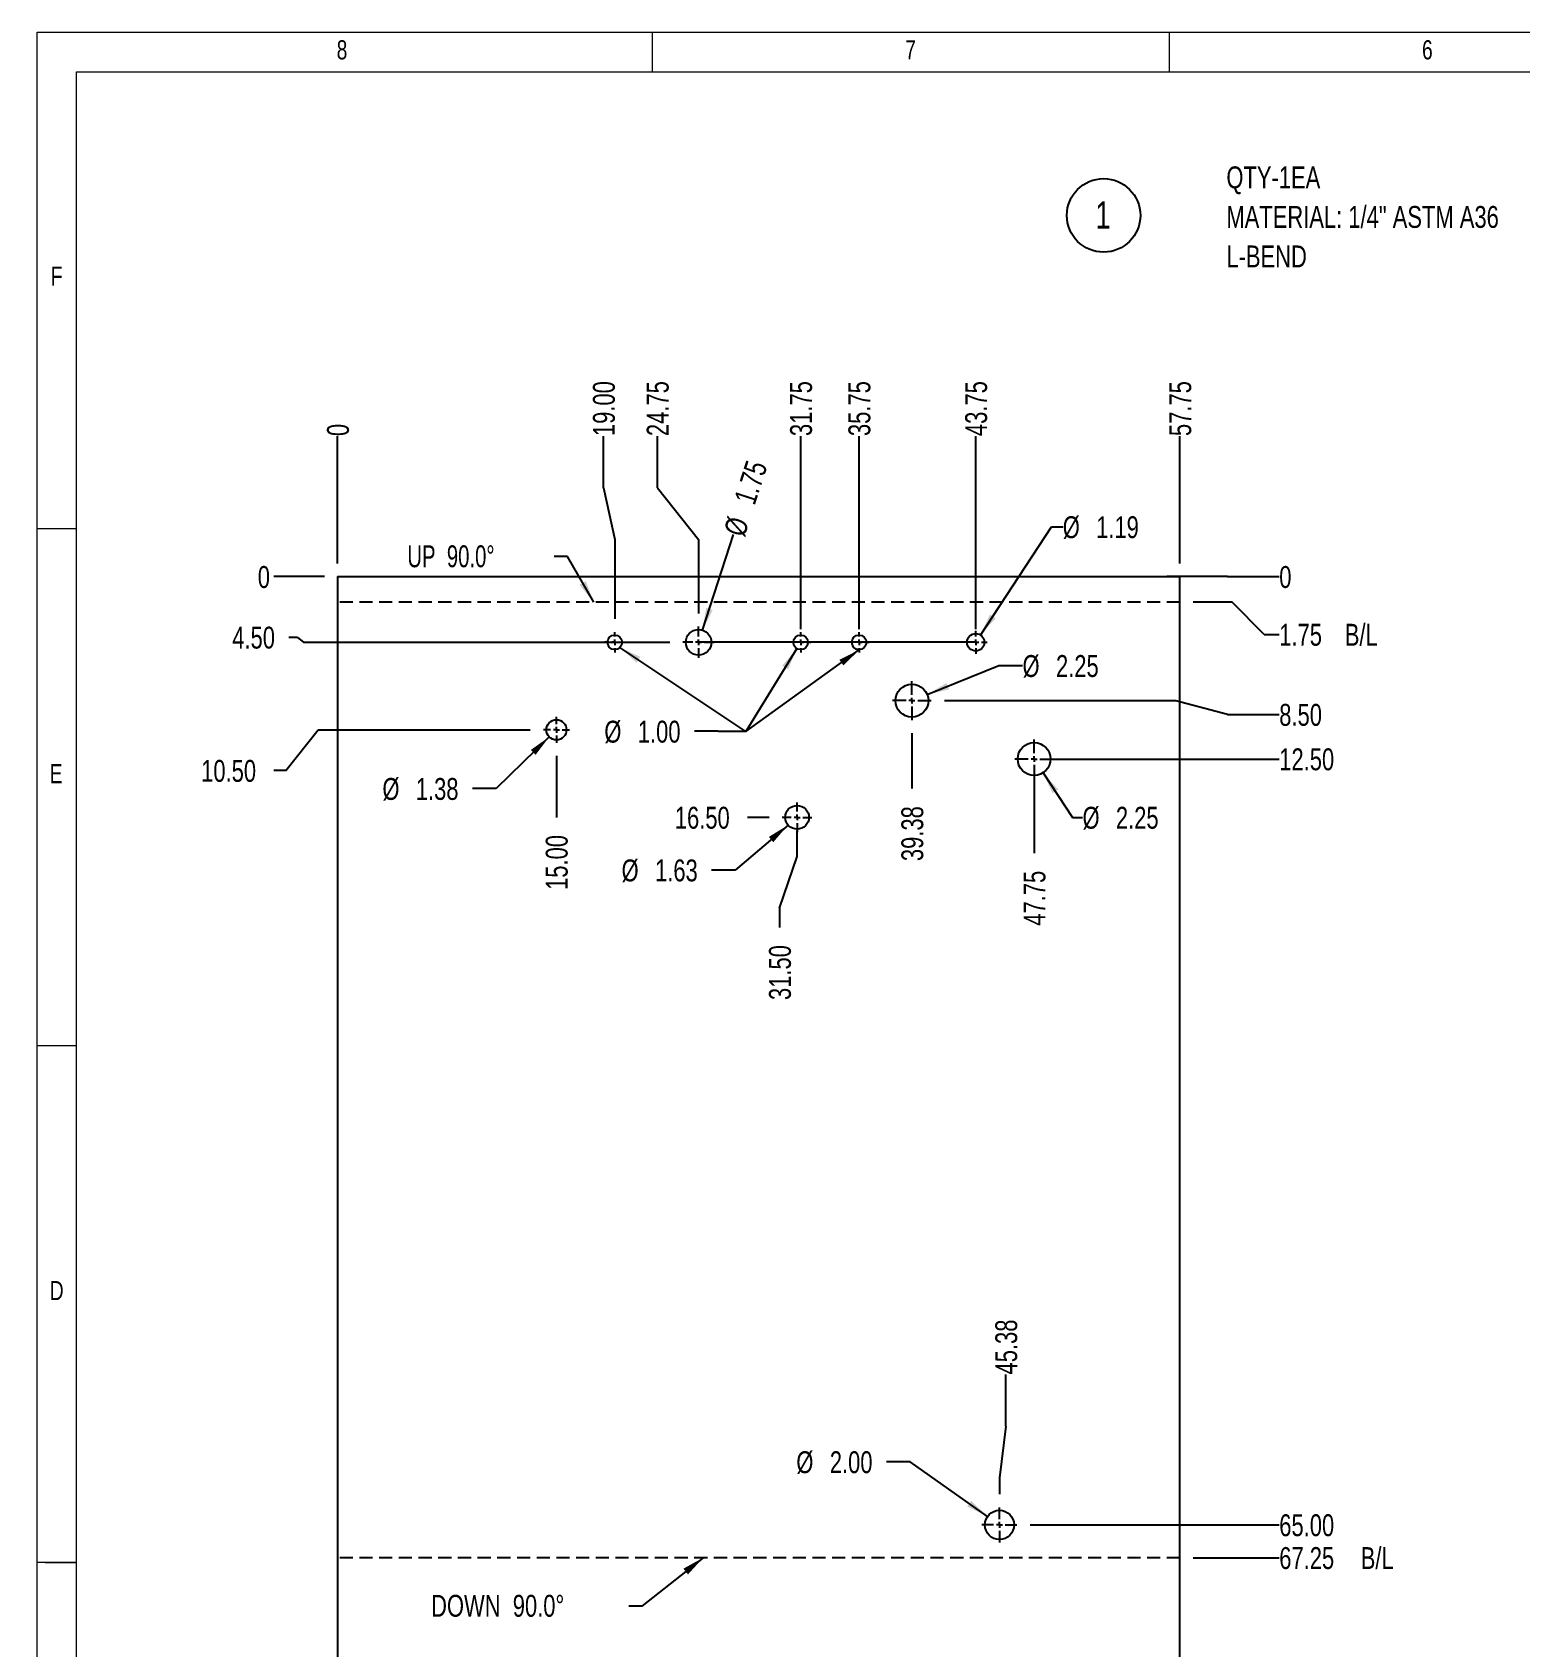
# Model space of a CAD drawing. Header units: inches. Extents: x 0 to 529, y 0 to 374.
# Drawn here: x 0 to 181.4, y 176.7 to 373.6 of the extents above; entities that cross this region are included whole.
import ezdxf

# ---------------------------------------------------------------- set-up
doc = ezdxf.new("R2010")
doc.units = ezdxf.units.IN
doc.header["$LTSCALE"] = 32
doc.header["$MEASUREMENT"] = 0
doc.linetypes.add('HIDDEN', pattern=[0.075, 0.05, -0.025])
doc.layers.add('FORMAT', color=7, linetype='Continuous')
doc.styles.add('SLDTEXTSTYLE0', font='TXT', dxfattribs={"width": 0.75})
doc.styles.add('SLDTEXTSTYLE2', font='TXT', dxfattribs={"width": 0.694444})
doc.dimstyles.new('SLDDIMSTYLE0', dxfattribs={"dimtxt": 2.71875, "dimasz": 2.71875, "dimexe": 0, "dimexo": 0.0625, "dimgap": 0.679688, "dimtad": 0, "dimtih": 1, "dimtoh": 1, "dimdec": 0, "dimlfac": 0.5625, "dimrnd": 1e-09, "dimdsep": 46, "dimtxsty": 'SLDTEXTSTYLE0', "dimblk1": 'NONE', "dimblk2": 'NONE', "dimsah": 1, "dimcen": 0.09, "dimadec": 0, "dimazin": 2, "dimtfac": 1, "dimtdec": 0, "dimtofl": 0, "dimtmove": 0, "dimatfit": 3, "dimldrblk": 'NONE', "dimfxl": 0, "dimfrac": 2, "dimtolj": 1, "dimtzin": 12, "dimarcsym": 0})
doc.dimstyles.new('SLDDIMSTYLE1', dxfattribs={"dimtxt": 2.71875, "dimasz": 2.71875, "dimexe": 0, "dimexo": 0.0625, "dimgap": 0.679688, "dimtad": 0, "dimtih": 1, "dimtoh": 1, "dimlfac": 0.5625, "dimrnd": 1e-09, "dimzin": 12, "dimdsep": 46, "dimtxsty": 'SLDTEXTSTYLE0', "dimblk1": 'NONE', "dimblk2": 'NONE', "dimsah": 1, "dimcen": 0.09, "dimadec": 0, "dimazin": 3, "dimtfac": 1, "dimtofl": 0, "dimtmove": 0, "dimatfit": 3, "dimldrblk": 'NONE', "dimfxl": 0, "dimfrac": 2, "dimtolj": 1, "dimtzin": 12, "dimarcsym": 0})
doc.dimstyles.new('SLDDIMSTYLE2', dxfattribs={"dimtxt": 2.71875, "dimasz": 2.71875, "dimexe": 0, "dimexo": 0.0625, "dimgap": 0.679688, "dimtad": 0, "dimtih": 1, "dimtoh": 1, "dimlfac": 0.5625, "dimrnd": 1e-09, "dimzin": 4, "dimdsep": 46, "dimtxsty": 'SLDTEXTSTYLE0', "dimblk1": 'NONE', "dimblk2": 'NONE', "dimsah": 1, "dimcen": 0.09, "dimadec": 0, "dimazin": 1, "dimtfac": 1, "dimtofl": 0, "dimtmove": 0, "dimatfit": 3, "dimldrblk": 'NONE', "dimfxl": 0, "dimfrac": 2, "dimtolj": 1, "dimtzin": 12, "dimarcsym": 0})
doc.dimstyles.new('SLDDIMSTYLE3', dxfattribs={"dimtxt": 2.71875, "dimasz": 2.71875, "dimexe": 0, "dimexo": 0.0625, "dimgap": 0.679688, "dimtad": 0, "dimtih": 1, "dimtoh": 1, "dimlfac": 0.5625, "dimrnd": 1e-09, "dimzin": 12, "dimdsep": 46, "dimtxsty": 'SLDTEXTSTYLE0', "dimblk1": 'NONE', "dimblk2": 'NONE', "dimsah": 1, "dimcen": 0.09, "dimadec": 0, "dimazin": 3, "dimtfac": 1, "dimtofl": 0, "dimtmove": 0, "dimatfit": 3, "dimldrblk": 'NONE', "dimfxl": 0, "dimfrac": 2, "dimtolj": 1, "dimtzin": 12, "dimarcsym": 0})
doc.dimstyles.new('SLDDIMSTYLE4', dxfattribs={"dimtxt": 2.71875, "dimasz": 2.71875, "dimexe": 0, "dimexo": 0.0625, "dimgap": 0.679688, "dimtad": 0, "dimtih": 1, "dimtoh": 1, "dimlfac": 0.5625, "dimrnd": 1e-09, "dimzin": 12, "dimdsep": 46, "dimtxsty": 'SLDTEXTSTYLE0', "dimsah": 1, "dimcen": 0, "dimadec": 0, "dimazin": 3, "dimtfac": 1, "dimtofl": 0, "dimtmove": 0, "dimatfit": 3, "dimfxl": 0, "dimfrac": 2, "dimtolj": 1, "dimtzin": 12, "dimarcsym": 0})
doc.dimstyles.new('SLDDIMSTYLE5', dxfattribs={"dimtxt": 2.71875, "dimasz": 2.71875, "dimexe": 0, "dimexo": 0.0625, "dimgap": 0.679688, "dimtad": 0, "dimlfac": 0.5625, "dimrnd": 1e-09, "dimzin": 12, "dimdsep": 46, "dimtxsty": 'SLDTEXTSTYLE0', "dimsah": 1, "dimcen": 0, "dimadec": 0, "dimazin": 3, "dimtfac": 1, "dimtofl": 0, "dimtmove": 0, "dimatfit": 3, "dimfxl": 0, "dimfrac": 2, "dimtolj": 1, "dimtzin": 12, "dimarcsym": 0})
doc.dimstyles.new('SLDDIMSTYLE6', dxfattribs={"dimtxt": 2.71875, "dimasz": 2.71875, "dimexe": 0, "dimexo": 0.0625, "dimgap": 0.679688, "dimtad": 0, "dimtih": 1, "dimtoh": 1, "dimlfac": 0.5625, "dimrnd": 1e-09, "dimzin": 4, "dimdsep": 46, "dimtxsty": 'SLDTEXTSTYLE0', "dimsah": 1, "dimcen": 0, "dimadec": 0, "dimazin": 1, "dimtfac": 1, "dimtofl": 0, "dimtmove": 0, "dimatfit": 3, "dimfxl": 0, "dimfrac": 2, "dimtolj": 1, "dimtzin": 12, "dimarcsym": 0})
doc.dimstyles.new('SLDDIMSTYLE7', dxfattribs={"dimtxt": 2.71875, "dimasz": 2.71875, "dimexe": 0, "dimexo": 0.0625, "dimgap": 0.679688, "dimtad": 0, "dimtih": 1, "dimtoh": 1, "dimlfac": 0.5625, "dimrnd": 1e-09, "dimzin": 4, "dimdsep": 46, "dimtxsty": 'SLDTEXTSTYLE0', "dimblk1": 'NONE', "dimblk2": 'NONE', "dimsah": 1, "dimcen": 0, "dimadec": 0, "dimazin": 1, "dimtfac": 1, "dimtofl": 0, "dimtmove": 0, "dimatfit": 3, "dimldrblk": 'NONE', "dimfxl": 0, "dimfrac": 2, "dimtolj": 1, "dimtzin": 12, "dimarcsym": 0})
doc.dimstyles.new('SLDDIMSTYLE8', dxfattribs={"dimtxt": 2.71875, "dimasz": 2.71875, "dimexe": 0, "dimexo": 0.0625, "dimgap": 0.679688, "dimtad": 0, "dimtih": 1, "dimtoh": 1, "dimlfac": 0.5625, "dimrnd": 1e-09, "dimzin": 12, "dimdsep": 46, "dimtxsty": 'SLDTEXTSTYLE0', "dimsah": 1, "dimcen": 0, "dimadec": 0, "dimazin": 3, "dimtfac": 1, "dimtofl": 0, "dimtmove": 0, "dimatfit": 3, "dimfxl": 0, "dimfrac": 2, "dimtolj": 1, "dimtzin": 12, "dimarcsym": 0})
doc.dimstyles.new('SLDDIMSTYLE9', dxfattribs={"dimtxt": 0.18, "dimasz": 2.71875, "dimexe": 0, "dimexo": 0.0625, "dimgap": 0, "dimtad": 0, "dimtih": 1, "dimtoh": 1, "dimdec": 0, "dimrnd": 1e-09, "dimzin": 0, "dimdsep": 46, "dimtxsty": 'Standard', "dimsah": 1, "dimcen": 0.09, "dimadec": 0, "dimazin": 0, "dimtfac": 2.71875, "dimtdec": 0, "dimtofl": 0, "dimtmove": 0, "dimatfit": 3, "dimfxl": 0, "dimfrac": 2, "dimtolj": 1, "dimtzin": 0, "dimarcsym": 0})

# ---------------------------------------------------------------- blocks, each defined once
blk = doc.blocks.new('Drawing View45')
at = {"color": 7, "linetype": 'Continuous', "lineweight": 25}
for p, q in [((0, 182), (102.67, 182)), ((0, 182), (0, 0)), ((102.67, 0), (102.67, 182)), ((0, 0), (102.67, 0))]:
    blk.add_line(p, q, dxfattribs=at)
for centre, radius in [((44, 174), 1.56), ((33.78, 174), 0.889), ((56.44, 174), 0.889), ((63.56, 174), 0.889), ((77.78, 174), 1.06), ((70, 166.89), 2), ((26.67, 163.33), 1.23), ((84.89, 159.78), 2), ((56, 152.67), 1.45), ((80.67, 66.44), 1.78)]:
    blk.add_circle(centre, radius, dxfattribs=at)
blk = doc.blocks.new('_D')
at = {"layer": 'FORMAT'}
for p, q in [((139.38, 307.24), (138.28, 307.24)), ((145.68, 307.24), (139.38, 307.24)), ((145.68, 307.24), (151.98, 307.24))]:
    blk.add_line(p, q, dxfattribs=at)
at = {"layer": 'FORMAT', "insert": (151.98, 308.53), "char_height": 2.67, "attachment_point": 1, "style": 'SLDTEXTSTYLE0'}
blk.add_mtext('0', dxfattribs=at)
blk = doc.blocks.new('_None')
blk = doc.blocks.new('_D_1')
at = {"layer": 'FORMAT'}
for p, q in [((146.23, 304.12), (141.48, 304.12)), ((150.14, 300.2), (146.23, 304.12)), ((150.14, 300.2), (151.98, 300.2))]:
    blk.add_line(p, q, dxfattribs=at)
at = {"layer": 'FORMAT', "char_height": 2.667, "attachment_point": 1, "style": 'SLDTEXTSTYLE0'}
for s, insert in [('1.75', (151.98, 301.49)), ('B/L', (159.97, 301.49))]:
    blk.add_mtext(s, dxfattribs=dict(at, insert=insert))
blk = doc.blocks.new('_D_2')
at = {"layer": 'FORMAT'}
blk.add_line((123.7, 285.01), (151.98, 285.01), dxfattribs=at)
at = {"layer": 'FORMAT', "insert": (151.98, 286.31), "char_height": 2.667, "attachment_point": 1, "style": 'SLDTEXTSTYLE0'}
blk.add_mtext('12.50', dxfattribs=at)
blk = doc.blocks.new('_D_3')
at = {"layer": 'FORMAT'}
blk.add_line((141.48, 187.68), (151.98, 187.68), dxfattribs=at)
at = {"layer": 'FORMAT', "char_height": 2.667, "attachment_point": 1, "style": 'SLDTEXTSTYLE0'}
for s, insert in [('67.25', (151.98, 188.97)), ('B/L', (161.91, 188.97))]:
    blk.add_mtext(s, dxfattribs=dict(at, insert=insert))
blk = doc.blocks.new('_D_4')
at = {"layer": 'FORMAT'}
blk.add_line((141.48, 125.24), (151.98, 125.24), dxfattribs=at)
at = {"layer": 'FORMAT', "insert": (151.98, 126.53), "char_height": 2.667, "attachment_point": 1, "style": 'SLDTEXTSTYLE0'}
blk.add_mtext('102.38', dxfattribs=at)
blk = doc.blocks.new('_D_5')
at = {"layer": 'FORMAT'}
blk.add_line((35.61, 307.24), (29.42, 307.24), dxfattribs=at)
at = {"layer": 'FORMAT', "insert": (27.48, 308.53), "char_height": 2.67, "attachment_point": 1, "style": 'SLDTEXTSTYLE0'}
blk.add_mtext('0', dxfattribs=at)
blk = doc.blocks.new('_D_6')
at = {"layer": 'FORMAT'}
for p, q in [((32.32, 299.84), (31.27, 299.84)), ((32.32, 299.84), (33.04, 299.24)), ((33.04, 299.24), (77.7, 299.24))]:
    blk.add_line(p, q, dxfattribs=at)
at = {"layer": 'FORMAT', "insert": (24.37, 301.14), "char_height": 2.667, "attachment_point": 1, "style": 'SLDTEXTSTYLE0'}
blk.add_mtext('4.50', dxfattribs=at)
blk = doc.blocks.new('_D_7')
at = {"layer": 'FORMAT'}
for p, q in [((139.38, 292.12), (111.17, 292.12)), ((145.68, 290.44), (139.38, 292.12)), ((145.68, 290.44), (151.98, 290.44))]:
    blk.add_line(p, q, dxfattribs=at)
at = {"layer": 'FORMAT', "insert": (151.98, 291.73), "char_height": 2.667, "attachment_point": 1, "style": 'SLDTEXTSTYLE0'}
blk.add_mtext('8.50', dxfattribs=at)
blk = doc.blocks.new('_D_8')
at = {"layer": 'FORMAT'}
for p, q in [((30.92, 283.61), (34.83, 288.57)), ((34.83, 288.57), (60.69, 288.57)), ((30.92, 283.61), (29.42, 283.61))]:
    blk.add_line(p, q, dxfattribs=at)
at = {"layer": 'FORMAT', "insert": (20.58, 284.9), "char_height": 2.667, "attachment_point": 1, "style": 'SLDTEXTSTYLE0'}
blk.add_mtext('10.50', dxfattribs=at)
blk = doc.blocks.new('_D_9')
at = {"layer": 'FORMAT'}
blk.add_line((89.81, 277.9), (87.15, 277.9), dxfattribs=at)
at = {"layer": 'FORMAT', "insert": (78.31, 279.19), "char_height": 2.667, "attachment_point": 1, "style": 'SLDTEXTSTYLE0'}
blk.add_mtext('16.50', dxfattribs=at)
blk = doc.blocks.new('_D_10')
at = {"layer": 'FORMAT'}
blk.add_line((121.61, 191.68), (151.98, 191.68), dxfattribs=at)
at = {"layer": 'FORMAT', "insert": (151.98, 192.97), "char_height": 2.667, "attachment_point": 1, "style": 'SLDTEXTSTYLE0'}
blk.add_mtext('65.00', dxfattribs=at)
blk = doc.blocks.new('_D_11')
at = {"layer": 'FORMAT'}
blk.add_line((37.21, 308.84), (37.21, 324.37), dxfattribs=at)
at = {"layer": 'FORMAT', "insert": (35.92, 324.37), "char_height": 2.67, "attachment_point": 1, "rotation": 90, "style": 'SLDTEXTSTYLE0'}
blk.add_mtext('0', dxfattribs=at)
blk = doc.blocks.new('_D_12')
at = {"layer": 'FORMAT'}
blk.add_line((63.88, 285.39), (63.88, 277.9), dxfattribs=at)
at = {"layer": 'FORMAT', "insert": (62.58, 269.06), "char_height": 2.667, "attachment_point": 1, "rotation": 90, "style": 'SLDTEXTSTYLE0'}
blk.add_mtext('15.00', dxfattribs=at)
blk = doc.blocks.new('_D_13')
at = {"layer": 'FORMAT'}
for p, q in [((69.62, 318.08), (69.62, 324.37)), ((69.62, 318.08), (70.99, 311.78)), ((70.99, 311.78), (70.99, 302.08))]:
    blk.add_line(p, q, dxfattribs=at)
at = {"layer": 'FORMAT', "insert": (68.33, 324.37), "char_height": 2.667, "attachment_point": 1, "rotation": 90, "style": 'SLDTEXTSTYLE0'}
blk.add_mtext('19.00', dxfattribs=at)
blk = doc.blocks.new('_D_14')
at = {"layer": 'FORMAT'}
for p, q in [((76.18, 318.08), (76.18, 324.37)), ((76.18, 318.08), (81.21, 311.78)), ((81.21, 311.78), (81.21, 302.75))]:
    blk.add_line(p, q, dxfattribs=at)
at = {"layer": 'FORMAT', "insert": (74.89, 324.37), "char_height": 2.667, "attachment_point": 1, "rotation": 90, "style": 'SLDTEXTSTYLE0'}
blk.add_mtext('24.75', dxfattribs=at)
blk = doc.blocks.new('_D_15')
at = {"layer": 'FORMAT'}
for p, q in [((93.21, 273.14), (93.21, 276.3)), ((91.08, 266.85), (93.21, 273.14)), ((91.08, 266.85), (91.08, 264.48))]:
    blk.add_line(p, q, dxfattribs=at)
at = {"layer": 'FORMAT', "insert": (89.79, 255.64), "char_height": 2.667, "attachment_point": 1, "rotation": 90, "style": 'SLDTEXTSTYLE0'}
blk.add_mtext('31.50', dxfattribs=at)
blk = doc.blocks.new('_D_16')
at = {"layer": 'FORMAT'}
blk.add_line((93.65, 300.84), (93.65, 324.37), dxfattribs=at)
at = {"layer": 'FORMAT', "insert": (92.36, 324.37), "char_height": 2.667, "attachment_point": 1, "rotation": 90, "style": 'SLDTEXTSTYLE0'}
blk.add_mtext('31.75', dxfattribs=at)
blk = doc.blocks.new('_D_17')
at = {"layer": 'FORMAT'}
blk.add_line((100.77, 300.84), (100.77, 324.37), dxfattribs=at)
at = {"layer": 'FORMAT', "insert": (99.47, 324.37), "char_height": 2.667, "attachment_point": 1, "rotation": 90, "style": 'SLDTEXTSTYLE0'}
blk.add_mtext('35.75', dxfattribs=at)
blk = doc.blocks.new('_D_18')
at = {"layer": 'FORMAT'}
blk.add_line((107.21, 288.17), (107.21, 281.41), dxfattribs=at)
at = {"layer": 'FORMAT', "insert": (105.92, 272.57), "char_height": 2.667, "attachment_point": 1, "rotation": 90, "style": 'SLDTEXTSTYLE0'}
blk.add_mtext('39.38', dxfattribs=at)
blk = doc.blocks.new('_D_19')
at = {"layer": 'FORMAT'}
blk.add_line((114.99, 300.84), (114.99, 324.37), dxfattribs=at)
at = {"layer": 'FORMAT', "insert": (113.7, 324.37), "char_height": 2.667, "attachment_point": 1, "rotation": 90, "style": 'SLDTEXTSTYLE0'}
blk.add_mtext('43.75', dxfattribs=at)
blk = doc.blocks.new('_D_20')
at = {"layer": 'FORMAT'}
for p, q in [((118.66, 203.72), (118.66, 210.01)), ((118.66, 203.72), (117.88, 197.42)), ((117.88, 197.42), (117.88, 195.41))]:
    blk.add_line(p, q, dxfattribs=at)
at = {"layer": 'FORMAT', "insert": (117.37, 210.01), "char_height": 2.667, "attachment_point": 1, "rotation": 90, "style": 'SLDTEXTSTYLE0'}
blk.add_mtext('45.38', dxfattribs=at)
blk = doc.blocks.new('_D_21')
at = {"layer": 'FORMAT'}
blk.add_line((122.1, 283.41), (122.1, 273.54), dxfattribs=at)
at = {"layer": 'FORMAT', "insert": (120.81, 264.7), "char_height": 2.667, "attachment_point": 1, "rotation": 90, "style": 'SLDTEXTSTYLE0'}
blk.add_mtext('47.75', dxfattribs=at)
blk = doc.blocks.new('_D_22')
at = {"layer": 'FORMAT'}
blk.add_line((139.88, 308.84), (139.88, 324.37), dxfattribs=at)
at = {"layer": 'FORMAT', "insert": (138.58, 324.37), "char_height": 2.667, "attachment_point": 1, "rotation": 90, "style": 'SLDTEXTSTYLE0'}
blk.add_mtext('57.75', dxfattribs=at)
blk = doc.blocks.new('_D_23')
at = {"layer": 'FORMAT'}
for p, q in [((63, 287.71), (56.52, 281.41)), ((56.52, 281.41), (53.64, 281.41))]:
    blk.add_line(p, q, dxfattribs=at)
blk.add_solid([(63, 287.71), (60.76, 286.12), (61.34, 285.52)], dxfattribs=at)
at = {"layer": 'FORMAT', "char_height": 2.667, "attachment_point": 1, "style": 'SLDTEXTSTYLE0'}
for s, insert in [('%%c', (42.67, 282.7)), ('1.38', (46.74, 282.7))]:
    blk.add_mtext(s, dxfattribs=dict(at, insert=insert))
blk = doc.blocks.new('_D_24')
at = {"layer": 'FORMAT'}
for p, q in [((109.07, 292.87), (117.81, 296.39)), ((117.81, 296.39), (120.69, 296.39))]:
    blk.add_line(p, q, dxfattribs=at)
blk.add_solid([(109.07, 292.87), (111.74, 293.5), (111.43, 294.27)], dxfattribs=at)
at = {"layer": 'FORMAT', "char_height": 2.667, "attachment_point": 1, "style": 'SLDTEXTSTYLE0'}
for s, insert in [('%%c', (120.69, 297.68)), ('2.25', (124.77, 297.68))]:
    blk.add_mtext(s, dxfattribs=dict(at, insert=insert))
blk = doc.blocks.new('_D_25')
at = {"layer": 'FORMAT'}
blk.add_line((81.69, 300.72), (85.46, 312.37), dxfattribs=at)
blk.add_solid([(81.69, 300.72), (82.92, 303.17), (82.13, 303.43)], dxfattribs=at)
at = {"layer": 'FORMAT', "char_height": 2.667, "attachment_point": 1, "rotation": 72.0724, "style": 'SLDTEXTSTYLE0'}
for s, insert in [('1.75', (85.49, 316.65)), ('%%c', (84.23, 312.77))]:
    blk.add_mtext(s, dxfattribs=dict(at, insert=insert))
blk = doc.blocks.new('_D_26')
at = {"layer": 'FORMAT'}
for p, q in [((106.98, 199.36), (104.1, 199.36)), ((116.42, 192.7), (106.98, 199.36))]:
    blk.add_line(p, q, dxfattribs=at)
blk.add_solid([(116.42, 192.7), (114.44, 194.61), (113.96, 193.93)], dxfattribs=at)
at = {"layer": 'FORMAT', "char_height": 2.667, "attachment_point": 1, "style": 'SLDTEXTSTYLE0'}
for s, insert in [('%%c', (93.12, 200.65)), ('2.00', (97.2, 200.65))]:
    blk.add_mtext(s, dxfattribs=dict(at, insert=insert))
blk = doc.blocks.new('_D_27')
at = {"layer": 'FORMAT'}
for p, q in [((123.2, 283.34), (126.77, 277.9)), ((126.77, 277.9), (128, 277.9))]:
    blk.add_line(p, q, dxfattribs=at)
blk.add_solid([(123.2, 283.34), (124.34, 280.84), (125.04, 281.3)], dxfattribs=at)
at = {"layer": 'FORMAT', "char_height": 2.667, "attachment_point": 1, "style": 'SLDTEXTSTYLE0'}
for s, insert in [('%%c', (128, 279.19)), ('2.25', (132.07, 279.19))]:
    blk.add_mtext(s, dxfattribs=dict(at, insert=insert))
blk = doc.blocks.new('_D_28')
at = {"layer": 'FORMAT'}
blk.add_line((83.57, 288.39), (80.69, 288.39), dxfattribs=at)
at = {"layer": 'FORMAT', "char_height": 2.667, "attachment_point": 1, "style": 'SLDTEXTSTYLE0'}
for s, insert in [('%%c', (69.72, 289.68)), ('1.00', (73.8, 289.68))]:
    blk.add_mtext(s, dxfattribs=dict(at, insert=insert))
blk = doc.blocks.new('_D_29')
at = {"layer": 'FORMAT'}
for p, q in [((115.57, 300.12), (124.22, 313.3)), ((124.22, 313.3), (125.59, 313.3))]:
    blk.add_line(p, q, dxfattribs=at)
blk.add_solid([(115.57, 300.12), (117.41, 302.16), (116.71, 302.62)], dxfattribs=at)
at = {"layer": 'FORMAT', "char_height": 2.667, "attachment_point": 1, "style": 'SLDTEXTSTYLE0'}
for s, insert in [('%%c', (125.59, 314.6)), ('1.19', (129.66, 314.6))]:
    blk.add_mtext(s, dxfattribs=dict(at, insert=insert))
blk = doc.blocks.new('_D_30')
at = {"layer": 'FORMAT'}
for p, q in [((92.11, 276.96), (85.68, 271.48)), ((85.68, 271.48), (82.8, 271.48))]:
    blk.add_line(p, q, dxfattribs=at)
blk.add_solid([(92.11, 276.96), (89.77, 275.52), (90.31, 274.88)], dxfattribs=at)
at = {"layer": 'FORMAT', "char_height": 2.667, "attachment_point": 1, "style": 'SLDTEXTSTYLE0'}
for s, insert in [('%%c', (71.82, 272.77)), ('1.63', (75.9, 272.77))]:
    blk.add_mtext(s, dxfattribs=dict(at, insert=insert))
blk = doc.blocks.new('SW_CENTERMARKSYMBOL_11')
at = {"layer": 'FORMAT', "color": 0, "linetype": 'Continuous'}
for p, q in [((-0.71, 0), (-1.91, 0)), ((0, 0), (-0.36, 0)), ((0, 0.71), (0, 1.91)), ((0, 0), (0, 0.36)), ((0, 0), (0.36, 0)), ((0, 0), (0, -0.36)), ((0.71, 0), (1.91, 0)), ((0, -0.71), (0, -1.91))]:
    blk.add_line(p, q, dxfattribs=at)
blk = doc.blocks.new('SW_CENTERMARKSYMBOL_12')
at = {"layer": 'FORMAT', "color": 0, "linetype": 'Continuous'}
for p, q in [((-0.71, 0), (-1.24, 0)), ((0, 0), (-0.36, 0)), ((0, 0.71), (0, 1.24)), ((0, 0), (0, 0.36)), ((0, 0), (0.36, 0)), ((0, 0), (0, -0.36)), ((0.71, 0), (1.24, 0)), ((0, -0.71), (0, -1.24))]:
    blk.add_line(p, q, dxfattribs=at)
blk = doc.blocks.new('SW_CENTERMARKSYMBOL_13')
at = {"layer": 'FORMAT', "color": 0, "linetype": 'Continuous'}
for p, q in [((0, 0.71), (0, 2.36)), ((0, 0), (-0.36, 0)), ((0, 0), (0, 0.36)), ((0, 0), (0.36, 0)), ((0, 0), (0, -0.36)), ((0.71, 0), (2.36, 0)), ((-0.71, 0), (-2.36, 0)), ((0, -0.71), (0, -2.36))]:
    blk.add_line(p, q, dxfattribs=at)
blk = doc.blocks.new('SW_CENTERMARKSYMBOL_14')
at = {"layer": 'FORMAT', "color": 0, "linetype": 'Continuous'}
for p, q in [((0, 0.71), (0, 2.13)), ((-0.71, 0), (-2.13, 0)), ((0, 0), (-0.36, 0)), ((0, 0), (0, 0.36)), ((0, 0), (0.36, 0)), ((0, 0), (0, -0.36)), ((0.71, 0), (2.13, 0)), ((0, -0.71), (0, -2.13))]:
    blk.add_line(p, q, dxfattribs=at)
blk = doc.blocks.new('SW_CENTERMARKSYMBOL_15')
at = {"layer": 'FORMAT', "color": 0, "linetype": 'Continuous'}
for p, q in [((-0.71, 0), (-1.58, 0)), ((0, 0), (-0.36, 0)), ((0, 0.71), (0, 1.58)), ((0, 0), (0, 0.36)), ((0, 0), (0.36, 0)), ((0, 0), (0, -0.36)), ((0.71, 0), (1.58, 0)), ((0, -0.71), (0, -1.58))]:
    blk.add_line(p, q, dxfattribs=at)
blk = doc.blocks.new('SW_CENTERMARKSYMBOL_16')
at = {"layer": 'FORMAT', "color": 0, "linetype": 'Continuous'}
for p, q in [((-0.71, 0), (-1.8, 0)), ((0, 0), (-0.36, 0)), ((0, 0.71), (0, 1.8)), ((0, 0), (0, 0.36)), ((0, 0), (0.36, 0)), ((0, 0), (0, -0.36)), ((0.71, 0), (1.8, 0)), ((0, -0.71), (0, -1.8))]:
    blk.add_line(p, q, dxfattribs=at)
blk = doc.blocks.new('SW_CENTERMARKSYMBOL_17')
at = {"layer": 'FORMAT', "color": 0, "linetype": 'Continuous'}
for p, q in [((0, 0.71), (0, 2.36)), ((-0.71, 0), (-2.36, 0)), ((0, 0), (-0.36, 0)), ((0, 0), (0, 0.36)), ((0, 0), (0, -0.36)), ((0, 0), (0.36, 0)), ((0.71, 0), (2.36, 0)), ((0, -0.71), (0, -2.36))]:
    blk.add_line(p, q, dxfattribs=at)
blk = doc.blocks.new('SW_CENTERMARKSYMBOL_18')
at = {"layer": 'FORMAT', "color": 0, "linetype": 'Continuous'}
for p, q in [((-0.71, 0), (-1.41, 0)), ((0, 0), (-0.36, 0)), ((0, 0.71), (0, 1.41)), ((0, 0), (0, 0.36)), ((0, 0), (0, -0.36)), ((0, 0), (0.36, 0)), ((0.71, 0), (1.41, 0)), ((0, -0.71), (0, -1.41))]:
    blk.add_line(p, q, dxfattribs=at)
blk = doc.blocks.new('SW_CENTERMARKSYMBOL_19')
at = {"layer": 'FORMAT', "color": 0, "linetype": 'Continuous'}
for p, q in [((-0.71, 0), (-1.24, 0)), ((0, 0), (-0.36, 0)), ((0, 0.71), (0, 1.24)), ((0, 0), (0, 0.36)), ((0, 0), (0, -0.36)), ((0, 0), (0.36, 0)), ((0.71, 0), (1.24, 0)), ((0, -0.71), (0, -1.24))]:
    blk.add_line(p, q, dxfattribs=at)
blk = doc.blocks.new('SW_CENTERMARKSYMBOL_20')
at = {"layer": 'FORMAT', "color": 0, "linetype": 'Continuous'}
for p, q in [((-0.71, 0), (-1.24, 0)), ((0, 0), (-0.36, 0)), ((0, 0.71), (0, 1.24)), ((0, 0), (0, 0.36)), ((0, 0), (0, -0.36)), ((0, 0), (0.36, 0)), ((0.71, 0), (1.24, 0)), ((0, -0.71), (0, -1.24))]:
    blk.add_line(p, q, dxfattribs=at)
blk = doc.blocks.new('SW_NOTE_0_3')
at = {"layer": 'FORMAT', "color": 0}
blk.add_circle((1.21, 2.59), 4.48, dxfattribs=at)
at = {"layer": 'FORMAT', "color": 0, "insert": (1.15, 4.3), "char_height": 3.33, "attachment_point": 2, "style": 'SLDTEXTSTYLE0'}
blk.add_mtext('1', dxfattribs=at)
blk = doc.blocks.new('SW_NOTE_0_4')
at = {"layer": 'FORMAT', "color": 0, "attachment_point": 1, "style": 'SLDTEXTSTYLE0'}
for s, insert, char_height in [('QTY-1EA', (0, 3.44), 2.667), ('MATERIAL: 1/4" ASTM A36', (0, -1.38), 2.6667), ('L-BEND', (0, -6.19), 2.667)]:
    blk.add_mtext(s, dxfattribs=dict(at, insert=insert, char_height=char_height))

msp = doc.modelspace()

# ---------------------------------------------------------------- linework, layer by layer
at = {"color": 7, "linetype": 'Continuous', "lineweight": 18}
for p, q in [((0.598, 0.598), (0.598, 373.575)), ((0.598, 373.575), (528.535, 373.575)), ((75.591, 368.775), (75.591, 373.575)), ((138.583, 368.775), (138.583, 373.575)), ((5.398, 5.398), (5.398, 368.775)), ((5.398, 368.775), (523.735, 368.775)), ((5.398, 313.071), (0.598, 313.071)), ((5.398, 250.079), (0.598, 250.079)), ((5.398, 187.087), (0.598, 187.087)), ((1.557, 187.087), (5.4, 187.087))]:
    msp.add_line(p, q, dxfattribs=at)
at = {"color": 7, "linetype": 'HIDDEN'}
for p, q in [((139.877, 304.125), (37.21, 304.125)), ((139.877, 187.68), (37.21, 187.68))]:
    msp.add_line(p, q, dxfattribs=at)
at = {"layer": 'FORMAT'}
msp.add_line((114.988, 299.236), (81.21, 299.236), dxfattribs=at)
at = {"layer": 'FORMAT', "color": 7}
for p, q in [((86.974, 288.386), (71.622, 298.613)), ((93.188, 298.479), (86.974, 288.386)), ((86.974, 288.386), (100.824, 298.349)), ((86.974, 288.386), (83.575, 288.386))]:
    msp.add_line(p, q, dxfattribs=at)
for points in [[(71.622, 298.613), (73.653, 296.757), (74.116, 297.454)], [(93.188, 298.479), (91.407, 296.383), (92.119, 295.945)], [(100.824, 298.349), (98.373, 297.101), (98.862, 296.422)]]:
    msp.add_solid(points, dxfattribs=at)

# ---------------------------------------------------------------- block references
at = {"color": 7, "linetype": 'Continuous', "lineweight": 25}
msp.add_blockref('Drawing View45', (37.21, 125.236), dxfattribs=at)
at = {"layer": 'FORMAT'}
for name, p in [('SW_NOTE_0_4', (145.537, 353.789)), ('SW_NOTE_0_3', (129.362, 348.673))]:
    msp.add_blockref(name, p, dxfattribs=at)
at = {"layer": 'FORMAT', "linetype": 'Continuous'}
for name, p in [('SW_CENTERMARKSYMBOL_12', (70.988, 299.236)), ('SW_CENTERMARKSYMBOL_11', (81.21, 299.236)), ('SW_CENTERMARKSYMBOL_20', (93.655, 299.236)), ('SW_CENTERMARKSYMBOL_19', (100.766, 299.236)), ('SW_CENTERMARKSYMBOL_18', (114.988, 299.236)), ('SW_CENTERMARKSYMBOL_13', (107.21, 292.125)), ('SW_CENTERMARKSYMBOL_15', (63.877, 288.569)), ('SW_CENTERMARKSYMBOL_17', (122.099, 285.014)), ('SW_CENTERMARKSYMBOL_16', (93.21, 277.903)), ('SW_CENTERMARKSYMBOL_14', (117.877, 191.68))]:
    msp.add_blockref(name, p, dxfattribs=at)

# ---------------------------------------------------------------- texts
at = {"color": 7, "linetype": 'Continuous', "lineweight": 0}
for s, insert, char_height, attachment_point, style in [('8', (37.748, 372.608), 2.333, 2, 'SLDTEXTSTYLE0'), ('7', (107.04, 372.608), 2.333, 2, 'SLDTEXTSTYLE0'), ('6', (170.032, 372.608), 2.333, 2, 'SLDTEXTSTYLE0'), ('F', (2.254, 345.027), 2.333, 1, 'SLDTEXTSTYLE0'), ('UP  90.0°', (45.709, 311.053), 2.6667, 1, 'SLDTEXTSTYLE2'), ('E', (2.131, 284.393), 2.333, 1, 'SLDTEXTSTYLE0'), ('D', (2.131, 221.401), 2.333, 1, 'SLDTEXTSTYLE0'), ('DOWN  90.0°', (48.606, 183.153), 2.66667, 1, 'SLDTEXTSTYLE0')]:
    msp.add_mtext(s, dxfattribs=dict(at, insert=insert, char_height=char_height, attachment_point=attachment_point, style=style))

# ---------------------------------------------------------------- dimensions: what is measured, and where the dimension line sits
at = {"layer": 'FORMAT'}
for feature_location, offset, dtype, origin, dimstyle, picture, middle in [((70.988, 300.48), (-1.363, 23.894), 1, (37.21, 307.236), 'SLDDIMSTYLE2', '_D_13', (69.625, 328.794)), ((81.21, 301.147), (-5.027, 23.227), 1, (37.21, 307.236), 'SLDDIMSTYLE3', '_D_14', (76.183, 328.794)), ((93.655, 299.236), (0, 25.139), 1, (37.21, 307.236), 'SLDDIMSTYLE3', '_D_16', (93.655, 328.794)), ((100.766, 299.236), (0, 25.139), 1, (37.21, 307.236), 'SLDDIMSTYLE3', '_D_17', (100.766, 328.794)), ((114.988, 299.236), (0, 25.139), 1, (37.21, 307.236), 'SLDDIMSTYLE3', '_D_19', (114.988, 328.794)), ((139.877, 307.236), (0, 17.139), 1, (37.21, 307.236), 'SLDDIMSTYLE3', '_D_22', (139.877, 328.794)), ((37.210066531, 307.235850407), (0, 17.138519598), 1, (37.210066531, 307.235850407), 'SLDDIMSTYLE0', '_D_11', (37.210066531, 325.344740368)), ((62.295, 288.569), (-32.878, -4.96), 0, (37.21, 307.236), 'SLDDIMSTYLE2', '_D_8', (24.997, 283.61)), ((79.299, 299.236), (-48.029, 0.608), 0, (37.21, 307.236), 'SLDDIMSTYLE2', '_D_6', (27.821, 299.844)), ((37.210066531, 307.235850407), (-7.793170298, 0), 0, (37.210066531, 307.235850407), 'SLDDIMSTYLE0', '_D_5', (28.446525869, 307.235850407)), ((109.566, 292.125), (42.418, -1.685), 0, (37.21, 307.236), 'SLDDIMSTYLE2', '_D_7', (155.433, 290.439)), ((91.406, 277.903), (-4.257, 0), 0, (37.21, 307.236), 'SLDDIMSTYLE2', '_D_9', (82.729, 277.903)), ((120.01, 191.68), (31.973, 0), 0, (37.21, 307.236), 'SLDDIMSTYLE2', '_D_10', (156.403, 191.68)), ((63.877, 286.987), (0, -9.084), 1, (37.21, 307.236), 'SLDDIMSTYLE2', '_D_12', (63.877, 273.483)), ((93.21, 277.903), (-2.129, -13.423), 1, (37.21, 307.236), 'SLDDIMSTYLE2', '_D_15', (91.081, 260.06)), ((107.210066531, 289.76918374), (0, -8.364115055), 1, (37.210066531, 307.235850407), 'SLDDIMSTYLE3', '_D_18', (107.210066531, 276.985315636)), ((117.877, 193.814), (0.781, 16.201), 1, (37.21, 307.236), 'SLDDIMSTYLE3', '_D_20', (118.657, 214.434)), ((122.099, 285.014), (0, -11.477), 1, (37.21, 307.236), 'SLDDIMSTYLE3', '_D_21', (122.099, 269.117)), ((122.099, 285.014), (29.884, 0), 0, (139.877, 307.236), 'SLDDIMSTYLE2', '_D_2', (156.403, 285.014)), ((139.876733198, 307.235850407), (12.106591179, 0), 0, (139.876733198, 307.235850407), 'SLDDIMSTYLE0', '_D', (152.95369474, 307.235850407)), ((139.876733198, 125.235850407), (12.106591179, 0), 0, (139.876733198, 307.235850407), 'SLDDIMSTYLE3', '_D_4', (157.373447496, 125.235850407))]:
    dim = msp.add_ordinate_dim(feature_location=feature_location, offset=offset, dtype=dtype, origin=origin, dimstyle=dimstyle, dxfattribs=at)
    dim.commit()
    dim.dimension.update_dxf_attribs({"geometry": picture, "text_midpoint": middle})
for p1, p2, dimstyle, picture, middle in [((80.731, 297.756), (81.689, 300.716), 'SLDDIMSTYLE5', '_D_25', (87.149, 317.593)), ((114.407, 298.352), (115.568, 300.12), 'SLDDIMSTYLE8', '_D_29', (131.075, 313.304)), ((105.354, 291.379), (109.066, 292.871), 'SLDDIMSTYLE4', '_D_24', (126.179, 296.387)), ((0.531, 1.697), (0, 0), 'SLDDIMSTYLE7', '_D_28', (75.207, 288.386)), ((64.755, 289.425), (62.998, 287.713), 'SLDDIMSTYLE4', '_D_23', (48.155, 281.405)), ((121.001, 286.685), (123.197, 283.342), 'SLDDIMSTYLE4', '_D_27', (133.483, 277.903)), ((94.313, 278.843), (92.107, 276.963), 'SLDDIMSTYLE4', '_D_30', (77.308, 271.479)), ((119.33, 190.656), (116.424, 192.704), 'SLDDIMSTYLE6', '_D_26', (98.613, 199.359))]:
    dim = msp.add_diameter_dim_2p(p1=p1, p2=p2, dimstyle=dimstyle, dxfattribs=at)
    dim.commit()
    dim.dimension.update_dxf_attribs({"geometry": picture, "text_midpoint": middle, "dimtype": 163})
for feature_location, offset, picture, middle in [((139.877, 304.125), (12.107, -3.93), '_D_1', (158.598, 300.195)), ((139.877, 187.68), (12.107, 0), '_D_3', (159.569, 187.68))]:
    dim = msp.add_ordinate_dim(feature_location=feature_location, offset=offset, dtype=0, origin=(139.877, 307.236), text='<> B/L', dimstyle='SLDDIMSTYLE1', dxfattribs=at)
    dim.commit()
    dim.dimension.update_dxf_attribs({"geometry": picture, "text_midpoint": middle})

# ---------------------------------------------------------------- leaders
at = {"color": 7, "linetype": 'Continuous', "lineweight": 0}
for points in [[(68.426, 304.125), (65.221, 309.713), (63.621, 309.713)], [(81.773, 187.68), (74.293, 181.772), (72.693, 181.772)]]:
    msp.add_leader(points, dimstyle='SLDDIMSTYLE9', dxfattribs=at)

doc.saveas('drawing.dxf')
